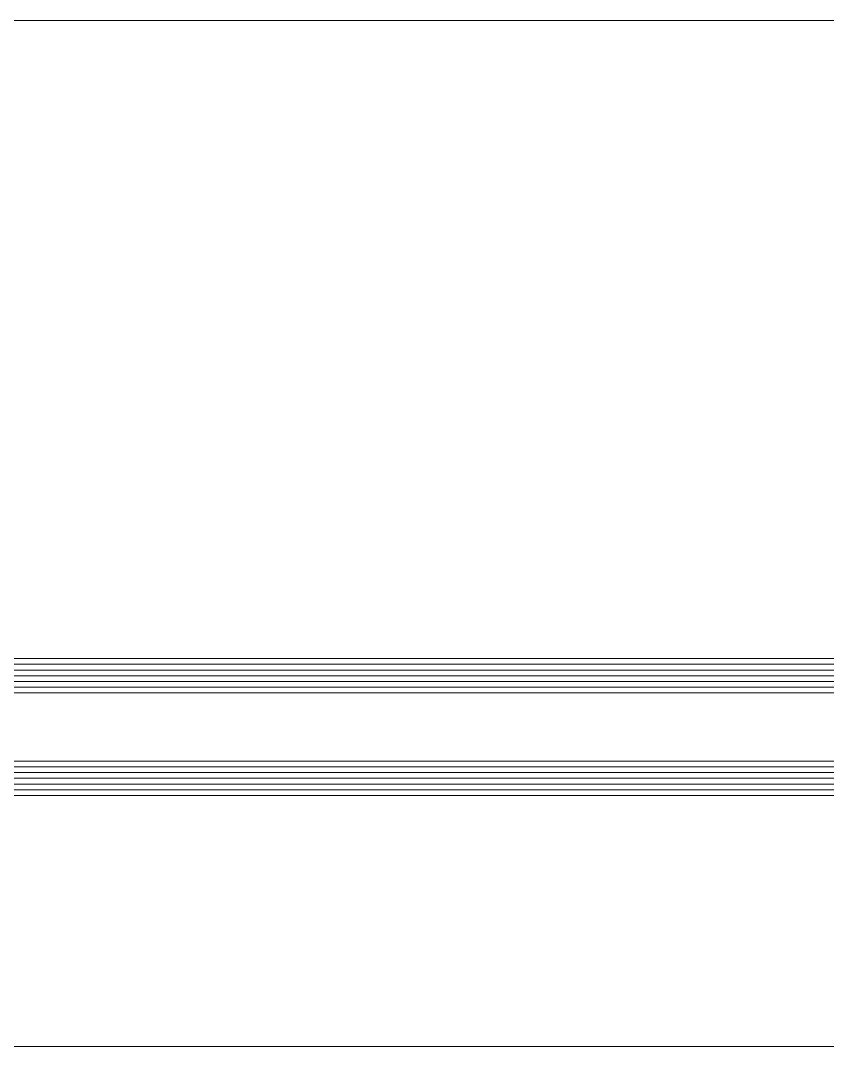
# Model space of a CAD drawing. Header units: centimetres. Extents: x 118932 to 154602, y -32682 to -23521.
# Drawn here: x 139652.7 to 139666.86, y -31158.69 to -31140.69 of the extents above; entities that cross this region are included whole.
import ezdxf

# ---------------------------------------------------------------- set-up
doc = ezdxf.new("R2010")
doc.units = ezdxf.units.CM
doc.header["$LTSCALE"] = 50
doc.header["$MEASUREMENT"] = 0
for name, color, linetype, lineweight, true_color in [('GEN_02_TF_Pencere', 7, 'Continuous', 9, 0x6093ac), ('GEN_05_ML_Mermer', 7, 'Continuous', 9, 0x9d8692), ('GEN_06_GR_İnce', 7, 'Continuous', 13, 0xb0b0a9)]:
    doc.layers.add(name, color=color, linetype=linetype, lineweight=lineweight, true_color=true_color)

# ---------------------------------------------------------------- blocks, each defined once
blk = doc.blocks.new('P30_')
at = {"layer": 'GEN_02_TF_Pencere'}
for p, q in [((206592.404, -26320.011), (206671.496, -26320.011)), ((206592.487, -26320.111), (206671.546, -26320.111)), ((206590.616, -26320.211), (206671.546, -26320.211)), ((206590.616, -26320.311), (206671.546, -26320.311)), ((206590.616, -26320.411), (206671.546, -26320.411)), ((206590.616, -26320.511), (206671.546, -26320.511)), ((206590.991, -26320.611), (206671.171, -26320.611)), ((206590.991, -26321.811), (206671.171, -26321.811)), ((206590.616, -26321.911), (206671.546, -26321.911)), ((206590.616, -26322.011), (206671.546, -26322.011)), ((206590.616, -26322.111), (206671.546, -26322.111)), ((206590.616, -26322.211), (206671.546, -26322.211)), ((206590.616, -26322.311), (206671.546, -26322.311)), ((206590.666, -26322.411), (206671.496, -26322.411))]:
    blk.add_line(p, q, dxfattribs=at)
at = {"layer": 'GEN_05_ML_Mermer'}
blk.add_lwpolyline([(206772.546, -26326.815), (206577.546, -26326.815), (206577.546, -26308.817), (206772.546, -26308.817)], close=True, dxfattribs=at)
blk = doc.blocks.new('DOGRAMA LEVEL 0 B BLOK')
at = {"layer": 'GEN_06_GR_İnce'}
blk.add_blockref('P30_', (-206674.713, 24514.208, 0), dxfattribs=at)

msp = doc.modelspace()

# ---------------------------------------------------------------- block references
msp.add_blockref('DOGRAMA LEVEL 0 B BLOK', (139673.806, -29346.079, 0))

doc.saveas('drawing.dxf')
